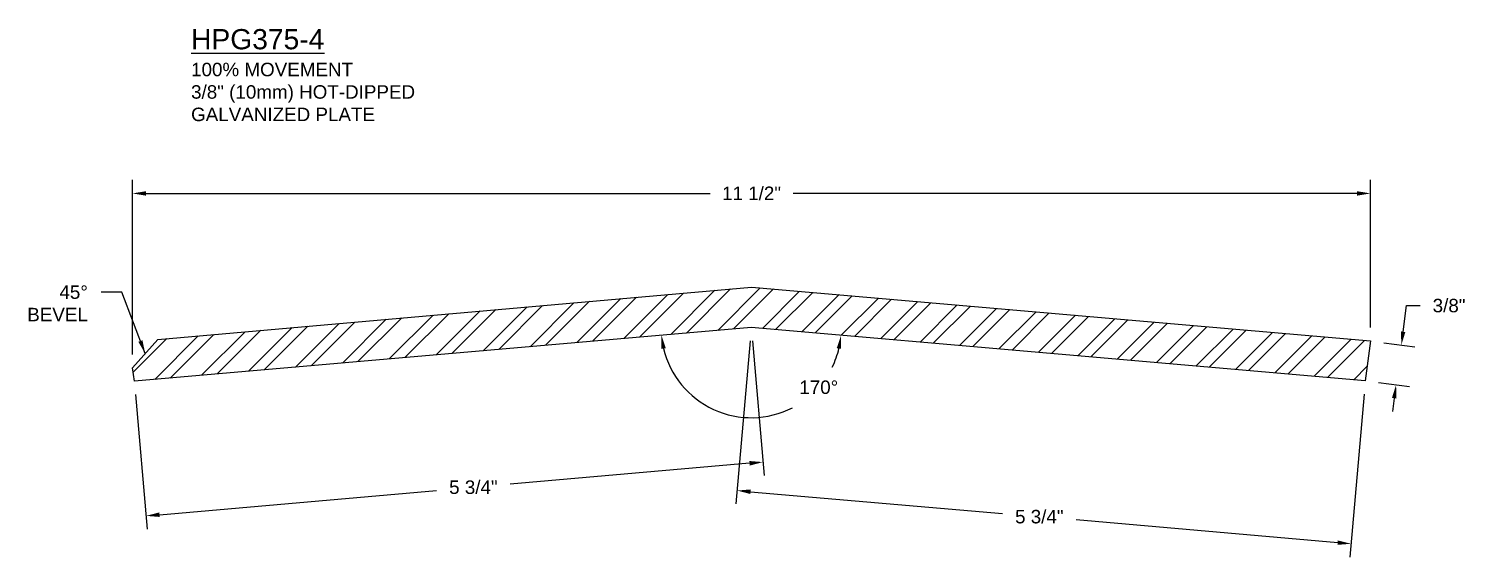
# Model space of a CAD drawing. Extents: x -1.5 to 40.6, y 0 to 10.1.
# Drawn here: x 27.25 to 40.61, y 5.17 to 10.08 of the extents above; entities that cross this region are included whole.
import ezdxf

# ---------------------------------------------------------------- set-up
doc = ezdxf.new("R2010")
doc.units = 0
doc.header["$MEASUREMENT"] = 0
doc.layers.get('DEFPOINTS').update_dxf_attribs({"linetype": 'CONTINUOUS'})
for name, color, linetype in [('DIMENSIONS', 3, 'CONTINUOUS'), ('METALS', 7, 'CONTINUOUS'), ('TEXT', 2, 'CONTINUOUS')]:
    doc.layers.add(name, color=color, linetype=linetype)
doc.styles.add('ARIAL', font='ARIAL.TTF')
doc.dimstyles.new('ARIAL', dxfattribs={"dimtxt": 0.125, "dimasz": 0.125, "dimexe": 0.125, "dimexo": 0.125, "dimgap": 0.125, "dimtad": 0, "dimtih": 1, "dimtoh": 1, "dimdec": 4, "dimzin": 0, "dimtxsty": 'ARIAL', "dimcen": 0.09, "dimazin": 3, "dimtfac": 1, "dimtdec": 4, "dimtofl": 0, "dimtmove": 0, "dimatfit": 3, "dimtolj": 1, "dimtzin": 0})

# ---------------------------------------------------------------- blocks, each defined once
blk = doc.blocks.new('*D19')
at = {"layer": 'DEFPOINTS', "color": 0}
for p in [(39.71, 7.178), (39.66, 6.81), (39.947, 6.772)]:
    blk.add_point(p, dxfattribs=at)
at = {"layer": 'DIMENSIONS', "color": 0}
for p, q in [((40.012, 7.264), (40.045, 7.506)), ((40.045, 7.506), (40.17, 7.506)), ((39.833, 7.162), (40.12, 7.123)), ((39.784, 6.793), (40.071, 6.755)), ((39.93, 6.648), (39.914, 6.524))]:
    blk.add_line(p, q, dxfattribs=at)
for points in [[(39.992, 7.267), (40.033, 7.261), (39.996, 7.14)], [(39.909, 6.65), (39.951, 6.645), (39.947, 6.772)]]:
    blk.add_solid(points, dxfattribs=at)
at = {"layer": 'DIMENSIONS', "color": 0, "insert": (40.439, 7.506), "char_height": 0.125, "attachment_point": 5, "style": 'ARIAL'}
blk.add_mtext('\\A1;3/8"', dxfattribs=at)
blk = doc.blocks.new('*D20')
at = {"layer": 'DEFPOINTS', "color": 0}
for p in [(33.959, 7.304), (39.66, 6.81), (39.529, 5.296)]:
    blk.add_point(p, dxfattribs=at)
at = {"layer": 'DIMENSIONS', "color": 0}
for p, q in [((33.949, 7.18), (33.817, 5.666)), ((39.65, 6.685), (39.518, 5.171)), ((33.953, 5.779), (36.291, 5.576)), ((39.405, 5.306), (36.976, 5.517))]:
    blk.add_line(p, q, dxfattribs=at)
for points in [[(33.955, 5.8), (33.951, 5.758), (33.828, 5.79)], [(39.406, 5.327), (39.403, 5.286), (39.529, 5.296)]]:
    blk.add_solid(points, dxfattribs=at)
at = {"layer": 'DIMENSIONS', "color": 0, "insert": (36.634, 5.547), "char_height": 0.125, "attachment_point": 5, "style": 'ARIAL'}
blk.add_mtext('\\A1;5 3/4"', dxfattribs=at)
blk = doc.blocks.new('*D21')
at = {"layer": 'DEFPOINTS', "color": 0}
for p in [(33.959, 7.304), (28.231, 6.805), (28.34, 5.555)]:
    blk.add_point(p, dxfattribs=at)
at = {"layer": 'DIMENSIONS', "color": 0}
for p, q in [((33.97, 7.18), (34.079, 5.929)), ((28.242, 6.681), (28.351, 5.431)), ((33.944, 6.043), (31.721, 5.85)), ((28.465, 5.566), (31.036, 5.79))]:
    blk.add_line(p, q, dxfattribs=at)
for points in [[(33.942, 6.064), (33.946, 6.022), (34.068, 6.054)], [(28.463, 5.587), (28.466, 5.545), (28.34, 5.555)]]:
    blk.add_solid(points, dxfattribs=at)
at = {"layer": 'DIMENSIONS', "color": 0, "insert": (31.379, 5.82), "char_height": 0.125, "attachment_point": 5, "style": 'ARIAL'}
blk.add_mtext('\\A1;5 3/4"', dxfattribs=at)
blk = doc.blocks.new('*D22')
at = {"layer": 'DEFPOINTS', "color": 0}
for p in [(39.71, 8.548), (39.71, 7.178), (28.214, 6.929)]:
    blk.add_point(p, dxfattribs=at)
at = {"layer": 'DIMENSIONS', "color": 0}
for p, q in [((28.214, 7.054), (28.214, 8.673)), ((39.71, 7.303), (39.71, 8.673)), ((28.339, 8.548), (33.577, 8.548)), ((39.585, 8.548), (34.347, 8.548))]:
    blk.add_line(p, q, dxfattribs=at)
for points in [[(28.339, 8.568), (28.339, 8.527), (28.214, 8.548)], [(39.585, 8.568), (39.585, 8.527), (39.71, 8.548)]]:
    blk.add_solid(points, dxfattribs=at)
at = {"layer": 'DIMENSIONS', "color": 0, "insert": (33.962, 8.548), "char_height": 0.125, "attachment_point": 5, "style": 'ARIAL'}
blk.add_mtext('\\A1;11 1/2"', dxfattribs=at)
blk = doc.blocks.new('*D28')
at = {"layer": 'DEFPOINTS', "color": 0}
for p in [(33.959, 7.304), (33.959, 7.304), (28.231, 6.805), (39.66, 6.81), (33.562, 6.567)]:
    blk.add_point(p, dxfattribs=at)
at = {"layer": 'DIMENSIONS', "color": 0}
for start, end in [(193.5336, 297.186), (333.9799, 346.4854)]:
    blk.add_arc((33.959, 7.304), 0.838, start, end, dxfattribs=at)
for points in [[(33.125, 7.105), (33.166, 7.111), (33.125, 7.232)], [(34.753, 7.112), (34.794, 7.105), (34.794, 7.232)]]:
    blk.add_solid(points, dxfattribs=at)
at = {"layer": 'DIMENSIONS', "color": 0, "insert": (34.586, 6.748), "char_height": 0.125, "attachment_point": 5, "style": 'ARIAL'}
blk.add_mtext('\\A1;170°', dxfattribs=at)

msp = doc.modelspace()

# ---------------------------------------------------------------- hatches: boundary and pattern name
at = {"layer": 'METALS'}
h = msp.add_hatch(dxfattribs=at)
h.set_pattern_fill('ANSI32', color=256, scale=0.75, style=0)
h.set_pattern_definition([(45, (4.09677, 0), (-0.1988738, 0.1988738), []), (45, (4.22935, 0), (-0.1988738, 0.1988738), [])])
h.paths.add_polyline_path([(39.66035, 6.80975), (39.70954, 7.17819), (33.96186, 7.67883), (28.44903, 7.19288), (28.21417, 6.92867), (28.2312, 6.80546), (33.95948, 7.30415)])

# ---------------------------------------------------------------- linework, layer by layer
msp.add_lwpolyline([(39.66035, 6.80975), (33.95948, 7.30415), (28.2312, 6.80546), (28.21417, 6.92867), (28.44903, 7.19288), (33.96186, 7.67883), (39.70954, 7.17819)], close=True, dxfattribs=at)

# ---------------------------------------------------------------- texts
at = {"layer": 'TEXT', "insert": (28.75769, 10.07316), "char_height": 0.1875, "width": 4.581, "attachment_point": 1, "style": 'ARIAL'}
msp.add_mtext('{\\LHPG375-4\\P\\H0.6667x;\\l100% MOVEMENT\\P3/8" (10mm) HOT-DIPPED\\PGALVANIZED PLATE}', dxfattribs=at)
at = {"layer": 'TEXT', "insert": (27.79901, 7.69423), "char_height": 0.125, "attachment_point": 3, "style": 'ARIAL'}
msp.add_mtext('45°\\PBEVEL', dxfattribs=at)

# ---------------------------------------------------------------- dimensions: what is measured, and where the dimension line sits
at = {"layer": 'DIMENSIONS'}
dim = msp.add_linear_dim(base=(39.70954, 8.5475), p1=(28.21417, 6.92867), p2=(39.70954, 7.17819), dimstyle='ARIAL', dxfattribs=at)
dim.commit()
dim.dimension.update_dxf_attribs({"geometry": '*D22', "text_midpoint": (33.96186, 8.5475)})
for base, p1, p2, angle, picture, middle in [((39.9466, 6.77154), (39.70954, 7.17819), (39.66035, 6.80975), 262.395653, '*D19', (40.43922, 7.50564)), ((28.34004, 5.55533), (33.95948, 7.30415), (28.2312, 6.80546), 184.975464, '*D21', (31.37895, 5.81989)), ((39.52904, 5.29565), (33.95948, 7.30415), (39.66035, 6.80975), 355.043538, '*D20', (36.63365, 5.54674))]:
    dim = msp.add_linear_dim(base=base, p1=p1, p2=p2, angle=angle, dimstyle='ARIAL', dxfattribs=at)
    dim.commit()
    dim.dimension.update_dxf_attribs({"geometry": picture, "text_midpoint": middle, "dimtype": 161})
dim = msp.add_angular_dim_2l(base=(33.56191, 6.56687), line1=((39.66035, 6.80975), (33.95948, 7.30415)), line2=((33.95948, 7.30415), (28.2312, 6.80546)), dimstyle='ARIAL', override={"dimdec": 0}, dxfattribs=at)
dim.commit()
dim.dimension.update_dxf_attribs({"geometry": '*D28', "text_midpoint": (34.58573, 6.74787), "dimtype": 162})

# ---------------------------------------------------------------- leaders
at = {"layer": 'TEXT', "annotation_type": 0, "has_hookline": 1, "hookline_direction": 1, "text_width": 0.544}
msp.add_leader([(28.3316, 7.06078), (28.1148, 7.63173), (27.92401, 7.63173)], dimstyle='ARIAL', override={"dimgap": 0.125, "dimtad": 0}, dxfattribs=at)

doc.saveas('drawing.dxf')
